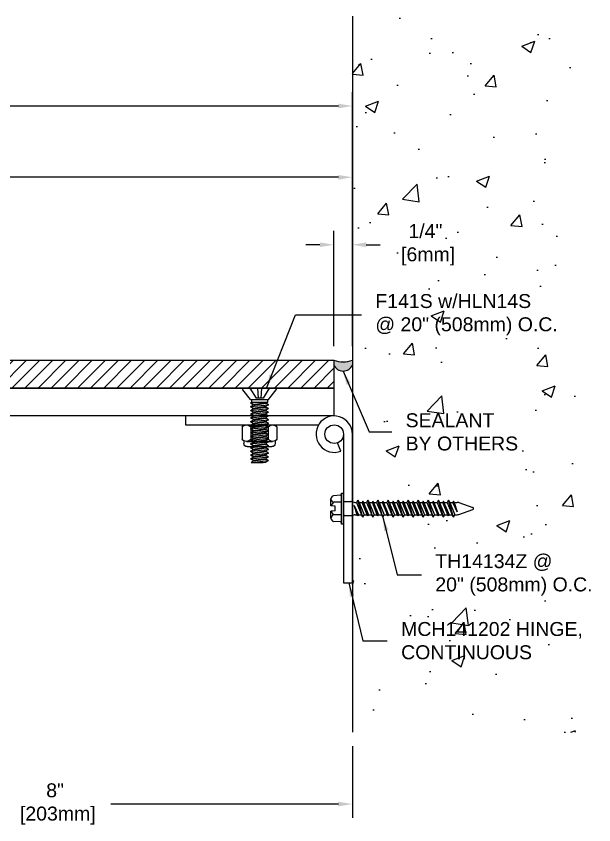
# Model space of a CAD drawing. Header units: inches. Extents: x -13.8 to 32.7, y -3.2 to 8.3.
# Drawn here: x 1.48 to 9.25, y -3.04 to 7.83 of the extents above; entities that cross this region are included whole.
import ezdxf

# ---------------------------------------------------------------- set-up
doc = ezdxf.new("R2010")
doc.units = ezdxf.units.IN
doc.header["$MEASUREMENT"] = 0
for name, color, linetype in [('Anchors', 4, 'Continuous'), ('Conditions', 1, 'Continuous'), ('Dimensions', 3, 'Continuous'), ('Text', 2, 'Continuous')]:
    doc.layers.add(name, color=color, linetype=linetype)
doc.styles.add('Arial', font='arial.ttf')
doc.styles.get("Standard").update_dxf_attribs({"font": 'txt.shx'})
doc.dimstyles.new('Arial', dxfattribs={"dimtxt": 0.1875, "dimasz": 0.1875, "dimexe": 0.1875, "dimexo": 0.1875, "dimgap": 0.1875, "dimtad": 0, "dimtih": 1, "dimtoh": 1, "dimdec": 4, "dimzin": 0, "dimdsep": 46, "dimlunit": 4, "dimtxsty": 'Arial', "dimcen": 0.1875, "dimadec": 0, "dimazin": 0, "dimtfac": 1, "dimtdec": 4, "dimtofl": 0, "dimtmove": 0, "dimatfit": 3, "dimfxl": 0, "dimfrac": 2, "dimtolj": 1, "dimtzin": 0, "dimarcsym": 0})

# ---------------------------------------------------------------- blocks, each defined once
blk = doc.blocks.new('*D1')
at = {"layer": 'Defpoints', "color": 0}
for p in [(-2, -1.795), (6, -1.795), (6, -2.761)]:
    blk.add_point(p, dxfattribs=at)
at = {"layer": 'Dimensions', "color": 0, "lineweight": -2}
for p, q in [((-2, -1.983), (-2, -2.948)), ((6, -1.983), (6, -2.948)), ((-1.812, -2.761), (1.248, -2.761)), ((5.812, -2.761), (2.752, -2.761))]:
    blk.add_line(p, q, dxfattribs=at)
at = {"layer": 'Dimensions', "color": 0}
for points in [[(-1.812, -2.73), (-1.812, -2.792), (-2, -2.761)], [(5.812, -2.73), (5.812, -2.792), (6, -2.761)]]:
    blk.add_solid(points, dxfattribs=at)
at = {"layer": 'Dimensions', "color": 0, "insert": (2, -2.761), "char_height": 0.1875, "attachment_point": 5, "style": 'Arial'}
blk.add_mtext('\\A1;8"\\P [203mm]', dxfattribs=at)
blk = doc.blocks.new('*D4')
at = {"layer": 'Defpoints', "color": 0}
for p in [(6, 6.624), (-7.6, 3.197), (6, 3.207)]:
    blk.add_point(p, dxfattribs=at)
at = {"layer": 'Dimensions', "color": 0, "lineweight": -2}
for p, q in [((-7.6, 3.384), (-7.6, 6.812)), ((6, 3.394), (6, 6.812)), ((-7.412, 6.624), (-2.516, 6.624)), ((5.812, 6.624), (-1.084, 6.624))]:
    blk.add_line(p, q, dxfattribs=at)
at = {"layer": 'Dimensions', "color": 0}
for points in [[(-7.412, 6.655), (-7.412, 6.593), (-7.6, 6.624)], [(5.812, 6.655), (5.812, 6.593), (6, 6.624)]]:
    blk.add_solid(points, dxfattribs=at)
at = {"layer": 'Dimensions', "color": 0, "insert": (-1.8, 6.624), "char_height": 0.1875, "attachment_point": 5, "style": 'Arial'}
blk.add_mtext('\\A1;1\'-1 5/8"\\P [345mm]', dxfattribs=at)
blk = doc.blocks.new('*D14')
at = {"layer": 'Defpoints', "color": 0}
for p in [(-6.854, 5.666), (-6.854, 3.192), (6, 3.207)]:
    blk.add_point(p, dxfattribs=at)
at = {"layer": 'Dimensions', "color": 0, "lineweight": -2}
for p, q in [((-6.854, 3.379), (-6.854, 5.853)), ((6, 3.394), (6, 5.853)), ((-6.666, 5.666), (-2.143, 5.666)), ((5.812, 5.666), (-0.711, 5.666))]:
    blk.add_line(p, q, dxfattribs=at)
at = {"layer": 'Dimensions', "color": 0}
for points in [[(-6.666, 5.697), (-6.666, 5.634), (-6.854, 5.666)], [(5.812, 5.697), (5.812, 5.634), (6, 5.666)]]:
    blk.add_solid(points, dxfattribs=at)
at = {"layer": 'Dimensions', "color": 0, "insert": (-1.427, 5.666), "char_height": 0.1875, "attachment_point": 5, "style": 'Arial'}
blk.add_mtext('\\A1;1\'-0 7/8"\\P [326mm]', dxfattribs=at)
blk = doc.blocks.new('MCH141202')
blk.add_line((0.227, 0.091), (0.116, 0.046))
for points in [[(0, 0.125), (2, 0.125), (2, 0.245), (0, 0.245)], [(-0.245, 0), (-0.245, -2), (-0.125, -2), (-0.125, -0.211)]]:
    blk.add_lwpolyline(points)
blk.add_circle((0, 0), 0.125)
blk.add_arc((0, 0), 0.245, 90, 21.7978)
at = {"flags": 3}
for tag, p in [('MANUFACTURER', (0.09, -0.641)), ('OPENWIDTH', (0.09, -0.974)), ('LENGTH', (0.09, -1.308)), ('FINISH', (0.09, -1.641)), ('GUDENP/N', (0.09, -1.974))]:
    blk.add_attdef(tag, p, '', height=0.2, dxfattribs=at)
blk = doc.blocks.new('F141S')
for p, q in [((-0.214, 0), (0.214, 0)), ((-0.128, 0), (-0.047, -0.137)), ((-0.025, 0), (-0.02, -0.137)), ((0.025, 0), (0.02, -0.137)), ((0.128, 0), (0.048, -0.137)), ((-0.119, -0.155), (-0.226, -0.024)), ((0.119, -0.155), (0.226, -0.024)), ((-0.119, -0.155), (0.119, -0.155)), ((-0.119, -0.2), (-0.108, -0.195)), ((-0.119, -0.2), (-0.068, -0.195)), ((-0.119, -0.2), (-0.085, -0.22)), ((-0.108, -0.155), (-0.108, -0.195)), ((0.108, -0.195), (-0.108, -0.195)), ((-0.085, -0.22), (0.085, -0.195)), ((-0.085, -0.23), (0.085, -0.205)), ((0.048, -0.137), (-0.047, -0.137)), ((0.108, -0.195), (0.085, -0.205)), ((0.119, -0.225), (0.085, -0.205)), ((0.108, -0.155), (0.108, -0.195)), ((-0.119, -0.25), (0.119, -0.225)), ((-0.119, -0.25), (-0.085, -0.23)), ((-0.119, -0.25), (-0.085, -0.27)), ((-0.119, -0.3), (0.119, -0.275)), ((-0.119, -0.3), (-0.085, -0.28)), ((-0.119, -0.3), (-0.085, -0.32)), ((-0.119, -0.35), (0.119, -0.325)), ((-0.085, -0.22), (-0.085, -0.23)), ((-0.085, -0.27), (0.085, -0.245)), ((-0.085, -0.28), (0.085, -0.255)), ((-0.085, -0.27), (-0.085, -0.28)), ((-0.085, -0.32), (0.085, -0.295)), ((-0.085, -0.33), (0.085, -0.305)), ((-0.085, -0.32), (-0.085, -0.33)), ((0.119, -0.225), (0.085, -0.245)), ((0.085, -0.245), (0.085, -0.255)), ((0.119, -0.275), (0.085, -0.255)), ((0.119, -0.275), (0.085, -0.295)), ((0.085, -0.295), (0.085, -0.305)), ((0.119, -0.325), (0.085, -0.305)), ((0.119, -0.325), (0.085, -0.345)), ((-0.119, -0.35), (-0.085, -0.33)), ((-0.119, -0.35), (-0.085, -0.37)), ((-0.119, -0.4), (0.119, -0.375)), ((-0.119, -0.4), (-0.085, -0.38)), ((-0.119, -0.4), (-0.085, -0.42)), ((-0.119, -0.45), (0.119, -0.425)), ((-0.119, -0.45), (-0.085, -0.43)), ((-0.085, -0.37), (0.085, -0.345)), ((-0.085, -0.38), (0.085, -0.355)), ((-0.085, -0.37), (-0.085, -0.38)), ((-0.085, -0.42), (0.085, -0.395)), ((-0.085, -0.43), (0.085, -0.405)), ((-0.085, -0.42), (-0.085, -0.43)), ((0.085, -0.345), (0.085, -0.355)), ((0.119, -0.375), (0.085, -0.355)), ((0.119, -0.375), (0.085, -0.395)), ((0.085, -0.395), (0.085, -0.405)), ((0.119, -0.425), (0.085, -0.405)), ((0.119, -0.425), (0.085, -0.445)), ((-0.119, -0.45), (-0.085, -0.47)), ((-0.119, -0.5), (0.119, -0.475)), ((-0.119, -0.5), (-0.085, -0.48)), ((-0.119, -0.5), (-0.085, -0.52)), ((-0.119, -0.55), (0.119, -0.525)), ((-0.119, -0.55), (-0.085, -0.53)), ((-0.085, -0.47), (0.085, -0.445)), ((-0.085, -0.48), (0.085, -0.455)), ((-0.085, -0.47), (-0.085, -0.48)), ((-0.085, -0.52), (0.085, -0.495)), ((-0.085, -0.53), (0.085, -0.505)), ((-0.085, -0.52), (-0.085, -0.53)), ((0.085, -0.445), (0.085, -0.455)), ((0.119, -0.475), (0.085, -0.455)), ((0.119, -0.475), (0.085, -0.495)), ((0.085, -0.495), (0.085, -0.505)), ((0.119, -0.525), (0.085, -0.505)), ((0.119, -0.525), (0.085, -0.545)), ((-0.119, -0.55), (-0.085, -0.57)), ((-0.119, -0.6), (0.119, -0.575)), ((-0.119, -0.6), (-0.085, -0.58)), ((-0.119, -0.6), (-0.085, -0.62)), ((-0.119, -0.65), (0.119, -0.625)), ((-0.119, -0.65), (-0.085, -0.63)), ((-0.119, -0.65), (-0.085, -0.67)), ((-0.085, -0.57), (0.085, -0.545)), ((-0.085, -0.58), (0.085, -0.555)), ((-0.085, -0.57), (-0.085, -0.58)), ((-0.085, -0.62), (0.085, -0.595)), ((-0.085, -0.63), (0.085, -0.605)), ((-0.085, -0.62), (-0.085, -0.63)), ((-0.085, -0.67), (0.085, -0.645)), ((0.085, -0.545), (0.085, -0.555)), ((0.119, -0.575), (0.085, -0.555)), ((0.119, -0.575), (0.085, -0.595)), ((0.085, -0.595), (0.085, -0.605)), ((0.119, -0.625), (0.085, -0.605)), ((0.119, -0.625), (0.085, -0.645)), ((0.085, -0.645), (0.085, -0.655)), ((-0.119, -0.7), (0.119, -0.675)), ((-0.119, -0.7), (-0.085, -0.68)), ((-0.119, -0.7), (-0.085, -0.72)), ((-0.119, -0.75), (0.119, -0.725)), ((-0.119, -0.75), (-0.085, -0.73)), ((-0.119, -0.75), (-0.085, -0.77)), ((-0.085, -0.68), (0.085, -0.655)), ((-0.085, -0.67), (-0.085, -0.68)), ((-0.085, -0.72), (0.085, -0.695)), ((-0.085, -0.73), (0.085, -0.705)), ((-0.085, -0.72), (-0.085, -0.73)), ((-0.085, -0.77), (0.085, -0.745)), ((-0.085, -0.78), (0.085, -0.755)), ((0.119, -0.675), (0.085, -0.655)), ((0.119, -0.675), (0.085, -0.695)), ((0.085, -0.695), (0.085, -0.705)), ((0.119, -0.725), (0.085, -0.705)), ((0.119, -0.725), (0.085, -0.745)), ((0.085, -0.745), (0.085, -0.755)), ((0.119, -0.775), (0.085, -0.755)), ((-0.119, -0.8), (0.119, -0.775)), ((-0.119, -0.8), (-0.085, -0.78)), ((-0.119, -0.8), (-0.085, -0.82)), ((-0.119, -0.85), (0.119, -0.825)), ((-0.119, -0.85), (-0.085, -0.83)), ((-0.119, -0.85), (-0.085, -0.87)), ((-0.085, -0.77), (-0.085, -0.78)), ((-0.085, -0.82), (0.085, -0.795)), ((-0.085, -0.83), (0.085, -0.805)), ((-0.085, -0.82), (-0.085, -0.83)), ((-0.085, -0.87), (0.085, -0.845)), ((-0.085, -0.88), (0.085, -0.855)), ((-0.085, -0.87), (-0.085, -0.88)), ((0.119, -0.775), (0.085, -0.795)), ((0.085, -0.795), (0.085, -0.805)), ((0.119, -0.825), (0.085, -0.805)), ((0.119, -0.825), (0.085, -0.845)), ((0.085, -0.845), (0.085, -0.855)), ((0.119, -0.875), (0.085, -0.855)), ((-0.119, -0.9), (0.119, -0.875)), ((-0.119, -0.9), (-0.085, -0.88)), ((-0.119, -0.9), (-0.085, -0.92)), ((-0.119, -0.95), (0.119, -0.925)), ((-0.119, -0.95), (-0.085, -0.93)), ((-0.119, -0.95), (-0.085, -0.97)), ((-0.11, -1), (0.119, -0.975)), ((-0.085, -0.92), (0.085, -0.895)), ((-0.085, -0.93), (0.085, -0.905)), ((-0.085, -0.92), (-0.085, -0.93)), ((-0.085, -0.97), (0.085, -0.945)), ((-0.085, -0.98), (0.085, -0.955)), ((-0.085, -0.97), (-0.085, -0.98)), ((0.119, -0.875), (0.085, -0.895)), ((0.085, -0.895), (0.085, -0.905)), ((0.119, -0.925), (0.085, -0.905)), ((0.119, -0.925), (0.085, -0.945)), ((0.085, -0.945), (0.085, -0.955)), ((0.119, -0.975), (0.085, -0.955)), ((0.119, -0.975), (0.085, -0.995)), ((-0.11, -1), (-0.085, -0.98)), ((-0.11, -1), (0.048, -1)), ((0.048, -1), (0.085, -0.995))]:
    blk.add_line(p, q)
for centre, start, end in [((-0.214, -0.015), 90, 219.032), ((0.214, -0.015), 320.968, 90)]:
    blk.add_arc(centre, 0.015, start, end)
blk = doc.blocks.new('HLN14S')
for p, q in [((-0.21, 0.213), (-0.21, 0.25)), ((-0.176, 0.222), (0.176, 0.222)), ((-0.168, 0.292), (0.168, 0.292)), ((0.21, 0.213), (0.21, 0.25)), ((-0.234, 0.03), (-0.234, 0.192)), ((-0.117, 0.03), (-0.117, 0.192)), ((0.117, 0.03), (0.117, 0.192)), ((0.234, 0.03), (0.234, 0.192)), ((-0.176, 0), (0.176, 0))]:
    blk.add_line(p, q)
for centre, radius, start, end in [((-0.176, 0.149), 0.0723, 35.7751, 144.2249), ((-0.168, 0.25), 0.0418, 90, 180), ((0, -0.022), 0.244, 61.2813, 118.7187), ((0.176, 0.149), 0.0723, 35.7751, 144.2249), ((0.168, 0.25), 0.0418, 0, 90), ((-0.176, 0.072), 0.0723, 215.7751, 324.2249), ((0, 0.244), 0.244, 241.2813, 298.7187), ((0.176, 0.072), 0.0723, 215.7751, 324.2249)]:
    blk.add_arc(centre, radius, start, end)
blk = doc.blocks.new('TH14134')
for p, q in [((-0.18, 0.039), (-0.172, 0.133)), ((-0.129, 0.17), (-0.036, 0.17)), ((-0.086, 0.025), (-0.086, 0.133)), ((-0.031, 0.11), (-0.036, 0.17)), ((-0.031, 0.11), (0.031, 0.11)), ((0.031, 0.11), (0.036, 0.17)), ((0.036, 0.17), (0.129, 0.17)), ((0.086, 0.025), (0.086, 0.133)), ((0.18, 0.039), (0.172, 0.133)), ((-0.209, 0), (-0.209, 0.025)), ((-0.209, 0.025), (0.209, 0.025)), ((-0.209, 0), (0.209, 0)), ((0.209, 0.025), (0.209, 0)), ((-0.093, -0.015), (-0.093, -0.097)), ((0.093, -0.015), (0.093, -0.097)), ((-0.115, -0.26), (0.115, -0.193)), ((-0.098, -0.193), (0.043, -0.144)), ((-0.098, -0.193), (-0.083, -0.184)), ((-0.098, -0.193), (-0.083, -0.201)), ((-0.092, -0.11), (-0.084, -0.145)), ((-0.083, -0.184), (0.043, -0.144)), ((0.043, -0.144), (-0.083, -0.201)), ((-0.083, -0.158), (-0.083, -0.184)), ((0.083, -0.175), (-0.083, -0.243)), ((-0.083, -0.201), (-0.083, -0.243)), ((0.083, -0.21), (-0.083, -0.278)), ((0.083, -0.158), (0.083, -0.175)), ((0.115, -0.193), (0.083, -0.175)), ((0.115, -0.193), (0.083, -0.21)), ((0.083, -0.21), (0.083, -0.252)), ((0.092, -0.11), (0.084, -0.145)), ((-0.115, -0.26), (-0.083, -0.243)), ((-0.115, -0.26), (-0.083, -0.278)), ((-0.098, -0.328), (0.098, -0.26)), ((-0.098, -0.328), (-0.083, -0.32)), ((-0.083, -0.32), (0.083, -0.252)), ((0.083, -0.269), (-0.083, -0.336)), ((-0.083, -0.278), (-0.083, -0.32)), ((0.083, -0.311), (-0.083, -0.379)), ((0.098, -0.26), (0.083, -0.252)), ((0.098, -0.26), (0.083, -0.269)), ((0.083, -0.269), (0.083, -0.311)), ((0.115, -0.328), (0.083, -0.311)), ((-0.115, -0.396), (0.115, -0.328)), ((-0.115, -0.396), (-0.083, -0.379)), ((-0.115, -0.396), (-0.083, -0.413)), ((-0.098, -0.328), (-0.083, -0.336)), ((-0.098, -0.464), (0.098, -0.396)), ((-0.083, -0.336), (-0.083, -0.379)), ((0.083, -0.345), (-0.083, -0.413)), ((-0.083, -0.455), (0.083, -0.388)), ((0.083, -0.404), (-0.083, -0.472)), ((-0.083, -0.413), (-0.083, -0.455)), ((0.115, -0.328), (0.083, -0.345)), ((0.083, -0.345), (0.083, -0.388)), ((0.098, -0.396), (0.083, -0.388)), ((0.098, -0.396), (0.083, -0.404)), ((0.083, -0.404), (0.083, -0.446)), ((-0.115, -0.531), (0.115, -0.464)), ((-0.115, -0.531), (-0.083, -0.514)), ((-0.115, -0.531), (-0.083, -0.548)), ((-0.098, -0.464), (-0.083, -0.455)), ((-0.098, -0.464), (-0.083, -0.472)), ((-0.098, -0.599), (0.098, -0.531)), ((0.083, -0.446), (-0.083, -0.514)), ((-0.083, -0.472), (-0.083, -0.514)), ((0.083, -0.481), (-0.083, -0.548)), ((-0.083, -0.591), (0.083, -0.523)), ((0.083, -0.539), (-0.083, -0.607)), ((0.115, -0.464), (0.083, -0.446)), ((0.115, -0.464), (0.083, -0.481)), ((0.083, -0.481), (0.083, -0.523)), ((0.098, -0.531), (0.083, -0.523)), ((0.098, -0.531), (0.083, -0.539)), ((0.083, -0.539), (0.083, -0.582)), ((-0.115, -0.667), (0.115, -0.599)), ((-0.115, -0.667), (-0.083, -0.649)), ((-0.098, -0.599), (-0.083, -0.591)), ((-0.098, -0.599), (-0.083, -0.607)), ((-0.083, -0.548), (-0.083, -0.591)), ((0.083, -0.582), (-0.083, -0.649)), ((-0.083, -0.607), (-0.083, -0.649)), ((0.083, -0.616), (-0.083, -0.684)), ((0.115, -0.599), (0.083, -0.582)), ((0.115, -0.599), (0.083, -0.616)), ((0.083, -0.616), (0.083, -0.658)), ((-0.115, -0.667), (-0.083, -0.684)), ((-0.115, -0.802), (0.115, -0.734)), ((-0.098, -0.734), (0.098, -0.667)), ((-0.098, -0.734), (-0.083, -0.726)), ((-0.098, -0.734), (-0.083, -0.743)), ((-0.083, -0.726), (0.083, -0.658)), ((0.083, -0.675), (-0.083, -0.743)), ((-0.083, -0.684), (-0.083, -0.726)), ((0.083, -0.717), (-0.083, -0.785)), ((-0.083, -0.743), (-0.083, -0.785)), ((0.083, -0.752), (-0.083, -0.819)), ((0.098, -0.667), (0.083, -0.658)), ((0.098, -0.667), (0.083, -0.675)), ((0.083, -0.675), (0.083, -0.717)), ((0.115, -0.734), (0.083, -0.717)), ((0.115, -0.734), (0.083, -0.752)), ((0.083, -0.752), (0.083, -0.794)), ((-0.115, -0.802), (-0.083, -0.785)), ((-0.115, -0.802), (-0.083, -0.819)), ((-0.098, -0.87), (0.098, -0.802)), ((-0.098, -0.87), (-0.083, -0.862)), ((-0.083, -0.862), (0.083, -0.794)), ((0.083, -0.81), (-0.083, -0.878)), ((-0.083, -0.819), (-0.083, -0.862)), ((0.083, -0.853), (-0.083, -0.92)), ((0.098, -0.802), (0.083, -0.794)), ((0.098, -0.802), (0.083, -0.81)), ((0.083, -0.81), (0.083, -0.853)), ((0.115, -0.87), (0.083, -0.853)), ((-0.115, -0.937), (0.115, -0.87)), ((-0.115, -0.937), (-0.083, -0.92)), ((-0.115, -0.937), (-0.083, -0.955)), ((-0.098, -0.87), (-0.083, -0.878)), ((-0.098, -1.005), (0.098, -0.937)), ((-0.083, -0.878), (-0.083, -0.92)), ((0.083, -0.887), (-0.083, -0.955)), ((-0.083, -0.997), (0.083, -0.929)), ((0.083, -0.946), (-0.083, -1.013)), ((-0.083, -0.955), (-0.083, -0.997)), ((0.115, -0.87), (0.083, -0.887)), ((0.083, -0.887), (0.083, -0.929)), ((0.098, -0.937), (0.083, -0.929)), ((0.098, -0.937), (0.083, -0.946)), ((0.083, -0.946), (0.083, -0.988)), ((-0.115, -1.073), (0.115, -1.005)), ((-0.115, -1.073), (-0.083, -1.056)), ((-0.115, -1.073), (-0.083, -1.09)), ((-0.098, -1.005), (-0.083, -0.997)), ((-0.098, -1.005), (-0.083, -1.013)), ((-0.098, -1.141), (0.098, -1.073)), ((0.083, -0.988), (-0.083, -1.056)), ((-0.083, -1.013), (-0.083, -1.056)), ((0.083, -1.022), (-0.083, -1.09)), ((-0.083, -1.132), (0.083, -1.065)), ((0.083, -1.081), (-0.083, -1.149)), ((0.115, -1.005), (0.083, -0.988)), ((0.115, -1.005), (0.083, -1.022)), ((0.083, -1.022), (0.083, -1.065)), ((0.098, -1.073), (0.083, -1.065)), ((0.098, -1.073), (0.083, -1.081)), ((0.083, -1.081), (0.083, -1.123)), ((-0.115, -1.208), (0.115, -1.141)), ((-0.115, -1.208), (-0.083, -1.191)), ((-0.098, -1.141), (-0.083, -1.132)), ((-0.098, -1.141), (-0.083, -1.149)), ((-0.083, -1.09), (-0.083, -1.132)), ((0.083, -1.123), (-0.083, -1.191)), ((-0.083, -1.149), (-0.083, -1.191)), ((0.083, -1.158), (-0.083, -1.226)), ((0.115, -1.141), (0.083, -1.123)), ((0.115, -1.141), (0.083, -1.158)), ((0.083, -1.158), (0.083, -1.2)), ((-0.115, -1.208), (-0.083, -1.226)), ((-0.115, -1.344), (0.115, -1.276)), ((-0.098, -1.276), (0.098, -1.208)), ((-0.098, -1.276), (-0.083, -1.268)), ((-0.098, -1.276), (-0.083, -1.284)), ((-0.083, -1.268), (0.083, -1.2)), ((0.083, -1.217), (-0.083, -1.284)), ((-0.083, -1.226), (-0.083, -1.268)), ((0.083, -1.259), (-0.083, -1.327)), ((-0.083, -1.284), (-0.083, -1.327)), ((0.083, -1.293), (-0.083, -1.361)), ((0.098, -1.208), (0.083, -1.2)), ((0.098, -1.208), (0.083, -1.217)), ((0.083, -1.217), (0.083, -1.259)), ((0.115, -1.276), (0.083, -1.259)), ((0.115, -1.276), (0.083, -1.293)), ((0.083, -1.293), (0.083, -1.336)), ((-0.115, -1.344), (-0.083, -1.327)), ((-0.115, -1.344), (-0.083, -1.361)), ((-0.115, -1.479), (0.115, -1.411)), ((-0.098, -1.411), (0.098, -1.344)), ((-0.098, -1.411), (-0.083, -1.403)), ((-0.098, -1.411), (-0.083, -1.42)), ((-0.083, -1.403), (0.083, -1.336)), ((0.083, -1.352), (-0.083, -1.42)), ((-0.083, -1.361), (-0.083, -1.403)), ((0.083, -1.394), (-0.083, -1.462)), ((0.098, -1.344), (0.083, -1.336)), ((0.098, -1.344), (0.083, -1.352)), ((0.083, -1.352), (0.083, -1.394)), ((0.115, -1.411), (0.083, -1.394)), ((0.115, -1.411), (0.083, -1.429)), ((-0.115, -1.479), (-0.083, -1.462)), ((-0.115, -1.479), (-0.083, -1.496)), ((-0.083, -1.42), (-0.083, -1.462)), ((0.083, -1.429), (-0.083, -1.496)), ((-0.083, -1.496), (-0.083, -1.531)), ((-0.045, -1.528), (0.083, -1.471)), ((-0.045, -1.528), (0.098, -1.479)), ((0.083, -1.487), (-0.045, -1.528)), ((0.083, -1.429), (0.083, -1.471)), ((0.098, -1.479), (0.083, -1.471)), ((0.098, -1.479), (0.083, -1.487)), ((0.083, -1.487), (0.083, -1.531)), ((-0.08, -1.551), (-0.013, -1.742)), ((0.08, -1.551), (0.013, -1.742))]:
    blk.add_line(p, q)
for centre, radius, start, end in [((-0.129, 0.126), 0.0436, 9.285, 170.715), ((0, 0.051), 0.119, 107.4215, 136.0407), ((0, 0.051), 0.119, 43.9593, 72.5785), ((0.129, 0.126), 0.0436, 9.285, 170.715), ((-0.195, 0.04), 0.015, 270, 355), ((0.195, 0.04), 0.015, 185, 270), ((-0.108, -0.015), 0.0147, 0, 90), ((-0.031, -0.097), 0.062, 180, 191.9357), ((0.031, -0.097), 0.062, 348.0643, 0), ((0.108, -0.015), 0.0147, 90, 180), ((-0.145, -0.158), 0.062, 0, 11.9357), ((0.145, -0.158), 0.062, 168.0643, 180), ((-0.021, -1.531), 0.062, 180, 199.3058), ((0.021, -1.531), 0.062, 340.6942, 0), ((0, -1.736), 0.0141, 204.1001, 335.8999)]:
    blk.add_arc(centre, radius, start, end)
blk = doc.blocks.new('*D21')
at = {"layer": 'Defpoints', "color": 0}
for p in [(5.75, 4.758), (5.75, 3.207), (6, 3.207)]:
    blk.add_point(p, dxfattribs=at)
at = {"layer": 'Dimensions', "color": 0, "lineweight": -2}
for p, q in [((5.75, 3.394), (5.75, 4.946)), ((6, 3.394), (6, 4.946)), ((5.562, 4.758), (5.375, 4.758)), ((6.187, 4.758), (6.375, 4.758))]:
    blk.add_line(p, q, dxfattribs=at)
at = {"layer": 'Dimensions', "color": 0}
for points in [[(5.562, 4.79), (5.562, 4.727), (5.75, 4.758)], [(6.187, 4.79), (6.187, 4.727), (6, 4.758)]]:
    blk.add_solid(points, dxfattribs=at)
at = {"layer": 'Dimensions', "color": 0, "insert": (6.982, 4.758), "char_height": 0.1875, "attachment_point": 5, "style": 'Arial'}
blk.add_mtext('\\A1;1/4"\\P [6mm]', dxfattribs=at)
blk = doc.blocks.new('SEALANT')
blk.add_hatch(color=253).paths.add_polyline_path([(2, 3.144), (2, 3.207, -0.19106), (1.75, 3.207), (1.75, 3.144, 0.674056)])
for p, q in [((1.75, 3.207), (1.75, 3.144)), ((2, 3.207), (2, 3.144))]:
    blk.add_line(p, q)
for centre, radius, start, end in [((1.875, 3.522), 0.339, 248.3669, 291.6331), ((1.875, 3.195), 0.135, 202.0357, 337.9643)]:
    blk.add_arc(centre, radius, start, end)

msp = doc.modelspace()

# ---------------------------------------------------------------- hatches: boundary and pattern name
at = {"layer": 'Conditions'}
h = msp.add_hatch(dxfattribs=at)
h.set_pattern_fill('AR-CONC', color=256, scale=0.25, style=0)
h.set_pattern_definition([(50, (2, 0), (1.79315, -0.15688), [0.1875, -2.0625]), (355, (2, 0), (-0.34688, 1.88048), [0.15, -1.65]), (100.451, (2.1494, -0.013), (1.44627, 1.7236), [0.15935, -1.75286]), (46.184, (2, 0.5), (2.6681, -0.4138), [0.28125, -3.09375]), (96.636, (2.2223, 0.4655), (2.33666, 2.4353), [0.239, -2.6293]), (351.184, (2, 0.5), (2.33665, 2.4353), [0.225, -2.475]), (21, (2.25, 0.375), (1.49227, -1.00655), [0.1875, -2.0625]), (326, (2.25, 0.375), (0.6083, 1.81288), [0.15, -1.65]), (71.451, (2.3744, 0.2911), (2.10056, 0.80633), [0.15935, -1.75286]), (37.5, (2, 0), (0.0304, 0.832235), [0, -1.63, 0, -1.675, 0, -1.65625]), (7.5, (2, 0), (0.657674, 0.98603), [0, -0.955, 0, -1.5925, 0, -0.63125]), (327.5, (1.4425, 0), (1.334556, -0.056387), [0, -0.625, 0, -1.95, 0, -2.5875]), (317.5, (1.1925, 0), (1.45797, 0.25026), [0, -0.8125, 0, -1.295, 0, -1.8375])])
h.paths.add_polyline_path([(9, 7.83175), (6, 7.83175), (6, 1.30134), (6.02483, 1.2961, 0.05212645), (6.03765, 1.29475), (6.05548, 1.29475), (6.07271, 1.32675), (6.08994, 1.29475), (6.1322, 1.29475), (6.14042, 1.31001), (6.14863, 1.29475), (6.19089, 1.29475), (6.20812, 1.32675), (6.22536, 1.29475), (6.26762, 1.29475), (6.27583, 1.31001), (6.28405, 1.29475), (6.32631, 1.29475), (6.34354, 1.32675), (6.36077, 1.29475), (6.40303, 1.29475), (6.41125, 1.31001), (6.41947, 1.29475), (6.46173, 1.29475), (6.47896, 1.32675), (6.49619, 1.29475), (6.53845, 1.29475), (6.54667, 1.31001), (6.55488, 1.29475), (6.59714, 1.29475), (6.61437, 1.32675), (6.63161, 1.29475), (6.67387, 1.29475), (6.68208, 1.31001), (6.6903, 1.29475), (6.73256, 1.29475), (6.74979, 1.32675), (6.76702, 1.29475), (6.80928, 1.29475), (6.8175, 1.31001), (6.82572, 1.29475), (6.86798, 1.29475), (6.88521, 1.32675), (6.90244, 1.29475), (6.9447, 1.29475), (6.95292, 1.31001), (6.96113, 1.29475), (7.00339, 1.29475), (7.02062, 1.32675), (7.03786, 1.29475), (7.08012, 1.29475), (7.08833, 1.31001), (7.09655, 1.29475), (7.13881, 1.29475), (7.15604, 1.32675), (7.17327, 1.29475), (7.21553, 1.29475), (7.22375, 1.31001), (7.23197, 1.29475), (7.27423, 1.29475), (7.29146, 1.32675), (7.30869, 1.29475), (7.35095, 1.29475), (7.35917, 1.31001), (7.36738, 1.29475), (7.41088, 1.29475, -0.08443704), (7.43138, 1.29127), (7.61945, 1.22539, -0.77412328), (7.61945, 1.19812), (7.43138, 1.13224, -0.08443704), (7.41088, 1.12875), (7.3764, 1.12875), (7.35917, 1.09675), (7.34193, 1.12875), (7.29968, 1.12875), (7.29146, 1.1135), (7.28324, 1.12875), (7.24098, 1.12875), (7.22375, 1.09675), (7.20652, 1.12875), (7.16426, 1.12875), (7.15604, 1.1135), (7.14782, 1.12875), (7.10557, 1.12875), (7.08833, 1.09675), (7.0711, 1.12875), (7.02884, 1.12875), (7.02062, 1.1135), (7.01241, 1.12875), (6.97015, 1.12875), (6.95292, 1.09675), (6.93568, 1.12875), (6.89343, 1.12875), (6.88521, 1.1135), (6.87699, 1.12875), (6.83473, 1.12875), (6.8175, 1.09675), (6.80027, 1.12875), (6.75801, 1.12875), (6.74979, 1.1135), (6.74157, 1.12875), (6.69932, 1.12875), (6.68208, 1.09675), (6.66485, 1.12875), (6.62259, 1.12875), (6.61437, 1.1135), (6.60616, 1.12875), (6.5639, 1.12875), (6.54667, 1.09675), (6.52943, 1.12875), (6.48718, 1.12875), (6.47896, 1.1135), (6.47074, 1.12875), (6.42848, 1.12875), (6.41125, 1.09675), (6.39402, 1.12875), (6.35176, 1.12875), (6.34354, 1.1135), (6.33532, 1.12875), (6.29307, 1.12875), (6.27583, 1.09675), (6.2586, 1.12875), (6.21634, 1.12875), (6.20812, 1.1135), (6.19991, 1.12875), (6.15765, 1.12875), (6.14042, 1.09675), (6.12318, 1.12875), (6.08093, 1.12875), (6.07271, 1.1135), (6.06449, 1.12875), (6.03765, 1.12875, 0.05212645), (6.02483, 1.12741), (6, 1.12217), (6, 0.21175), (6, -1.79548), (9, -1.79548)])
h.paths.add_polyline_path([(6.51562, 5.08327), (7.44775, 5.08327), (7.44775, 4.4335), (6.51562, 4.4335)], flags=24)
h.paths.add_polyline_path([(6.66895, 2.54298), (8.24351, 2.54298), (8.24351, 1.93951), (6.66895, 1.93951)], flags=24)
h.paths.add_polyline_path([(6.60862, -0.26338), (9.19243, -0.26338), (9.19243, -0.86685), (6.60862, -0.86685)], flags=9)
h.paths.add_polyline_path([(7.06833, 0.64771), (9.24786, 0.64771), (9.24786, -0.00794), (7.06833, -0.00794)], flags=9)
h.paths.add_polyline_path([(6.26151, 4.14501), (8.77319, 4.14501), (8.77319, 3.48948), (6.26151, 3.48948)], flags=24)
h = msp.add_hatch(dxfattribs=at)
h.set_pattern_fill('ANSI31', color=256, style=0)
h.paths.add_polyline_path([(5.75, 3.20675), (-5.87505, 3.20675), (-5.87505, 2.83175), (5.75, 2.83175)])

# ---------------------------------------------------------------- linework, layer by layer
msp.add_lwpolyline([(-6.50005, 2.83175), (5.75, 2.83175), (5.75, 2.45675), (-6.12505, 2.45675)], close=True)
msp.add_line((6, 7.83175), (6, -1.79548), dxfattribs=at)
msp.add_lwpolyline([(-5.87505, 3.20675), (5.75, 3.20675), (5.75, 2.83175), (-5.87505, 2.83175)], close=True, dxfattribs=at)

# ---------------------------------------------------------------- block references
at = {"layer": 'Anchors'}
msp.add_blockref('F141S', (4.74986, 2.83175), dxfattribs=at)
for name, p, rotation in [('MCH141202', (5.755, 2.21175), 270), ('TH14134', (5.88, 1.21175), 90)]:
    msp.add_blockref(name, p, dxfattribs=dict(at, rotation=rotation))
at = {"layer": 'Anchors', "xscale": -1, "rotation": 180}
msp.add_blockref('HLN14S', (4.74986, 2.33675), dxfattribs=at)
at = {"layer": 'Conditions'}
msp.add_blockref('SEALANT', (4, 0), dxfattribs=at)

# ---------------------------------------------------------------- texts
at = {"layer": 'Text', "char_height": 0.1875, "attachment_point": 4, "style": 'Arial'}
for s, insert in [('F141S w/HLN14S\\P@ 20" (508mm) O.C.', (6.30838, 3.81724)), ('\\A1;SEALANT\\PBY OTHERS', (6.71582, 2.24125)), ('TH14134Z @\\P20" (508mm) O.C.', (7.11521, 0.31988)), ('MCH141202 HINGE,\\PCONTINUOUS', (6.65549, -0.56512))]:
    msp.add_mtext(s, dxfattribs=dict(at, insert=insert))

# ---------------------------------------------------------------- dimensions: what is measured, and where the dimension line sits
at = {"layer": 'Dimensions'}
for base, p1, p2, picture, middle in [((6, 6.62416), (-7.59969, 3.19675), (6, 3.20675), '*D4', (-1.79969, 6.62416)), ((-6.85384, 5.66574), (6, 3.20675), (-6.85384, 3.19175), '*D14', (-1.42676, 5.66574)), ((5.75, 4.75838), (6, 3.20675), (5.75, 3.20675), '*D21', (6.98169, 4.75838)), ((6, -2.76083), (-2, -1.79548), (6, -1.79548), '*D1', (2, -2.76083))]:
    dim = msp.add_linear_dim(base=base, p1=p1, p2=p2, dimstyle='Arial', override={"dimpost": '\\X'}, dxfattribs=at)
    dim.commit()
    dim.dimension.update_dxf_attribs({"geometry": picture, "text_midpoint": middle, "dimtype": 160})

# ---------------------------------------------------------------- leaders
at = {"layer": 'Text', "annotation_type": 0, "has_hookline": 1, "hookline_direction": 0}
for points, text_width in [([(4.84429, 2.83175), (5.23308, 3.81724), (6.12088, 3.81724)], 2.41793), ([(5.875, 3.06), (6.22335, 2.24125), (6.52832, 2.24125)], 1.48082), ([(6.41125, 1.09675), (6.60074, 0.31988), (6.92771, 0.31988)], 2.08578), ([(5.95153, 0.21175), (6.14103, -0.56512), (6.46799, -0.56512)], 2.40297)]:
    msp.add_leader(points, dimstyle='Arial', override={"dimgap": 0.1875, "dimtad": 0}, dxfattribs=dict(at, text_width=text_width))

doc.saveas('drawing.dxf')
